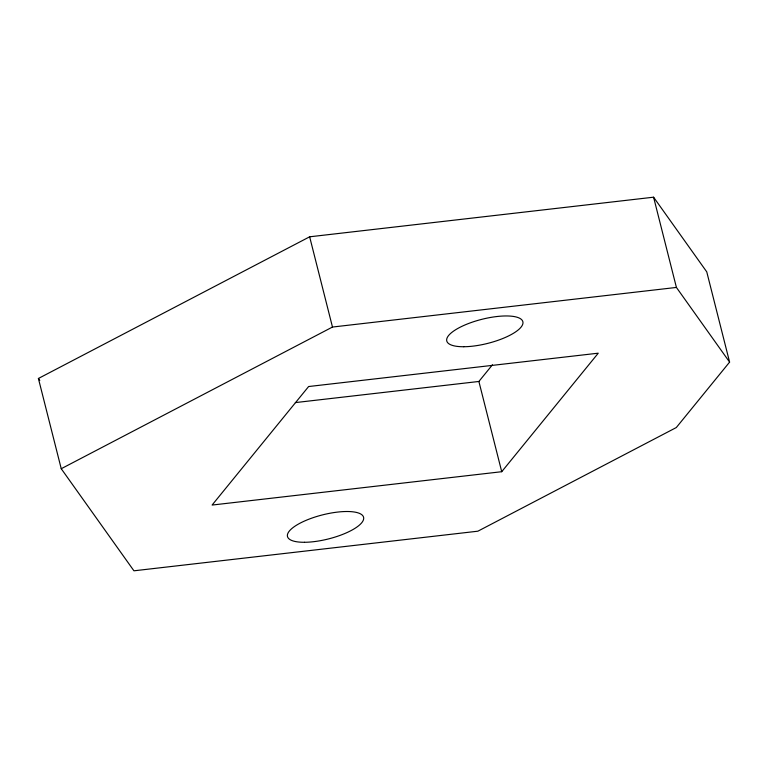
<?xml version="1.0" encoding="UTF-8"?>
<svg xmlns="http://www.w3.org/2000/svg" width="768" height="768" viewBox="0 0 768 768"><rect width="100%" height="100%" fill="white"/><g stroke="black" fill="none" stroke-linecap="round" stroke-linejoin="round"><path stroke-width="1.15" d="M295.334 402.595L478.886 381.466L492.461 364.79M501.725 471.706L598.253 353.184L308.621 386.534L212.093 505.056L501.725 471.706L478.886 381.466M729.6 362.112L676.301 427.546L477.869 531.197L133.93 570.806L61.238 468.72L38.4 378.48L309.648 236.803L653.587 197.194L706.762 271.872L729.6 362.112L676.416 287.434L653.587 197.194M61.238 468.72L332.477 327.043L676.416 287.434M38.4 378.48L39.782 380.429M309.648 236.803L332.477 327.043M304.502 542.285A39.235 12.384 -14.2 0 0 363.629 519.034A39.235 12.384 -14.2 0 0 308.467 519.37A39.235 12.384 -14.2 0 0 304.502 542.285M463.786 346.733A39.235 12.384 -14.2 0 0 522.912 323.482A39.235 12.384 -14.2 0 0 467.75 323.818A39.235 12.384 -14.2 0 0 463.786 346.733"/></g></svg>
